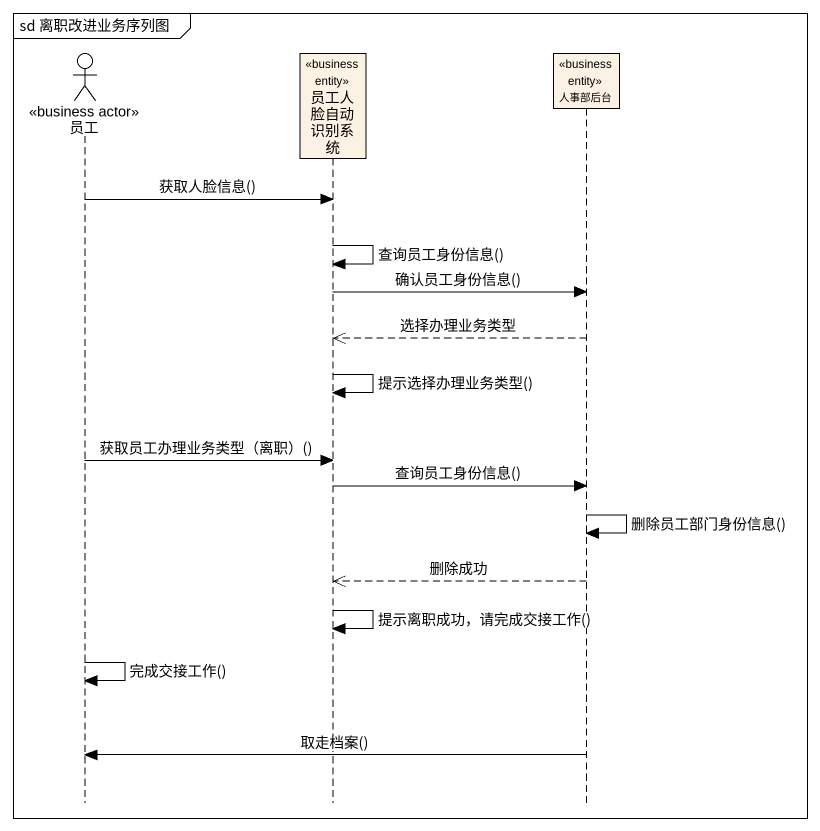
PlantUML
@startuml
mainframe sd 离职改进业务序列图
hide footbox
actor 员工 <<business actor>>
participant 员工人脸自动识别系统 <<business entity>>
participant 人事部后台 <<business entity>>

员工 -> 员工人脸自动识别系统 : 获取人脸信息()
员工人脸自动识别系统 -> 员工人脸自动识别系统 : 查询员工身份信息()
员工人脸自动识别系统 -> 人事部后台 : 确认员工身份信息()
人事部后台 -->> 员工人脸自动识别系统 : 选择办理业务类型
员工人脸自动识别系统 -> 员工人脸自动识别系统 : 提示选择办理业务类型()
员工 -> 员工人脸自动识别系统 : 获取员工办理业务类型（离职）()
员工人脸自动识别系统 -> 人事部后台 : 查询员工身份信息()
人事部后台 -> 人事部后台 : 删除员工部门身份信息()
人事部后台 -->> 员工人脸自动识别系统 : 删除成功
员工人脸自动识别系统 -> 员工人脸自动识别系统 : 提示离职成功，请完成交接工作()
员工 -> 员工 : 完成交接工作()
人事部后台 -> 员工 : 取走档案()
@enduml
